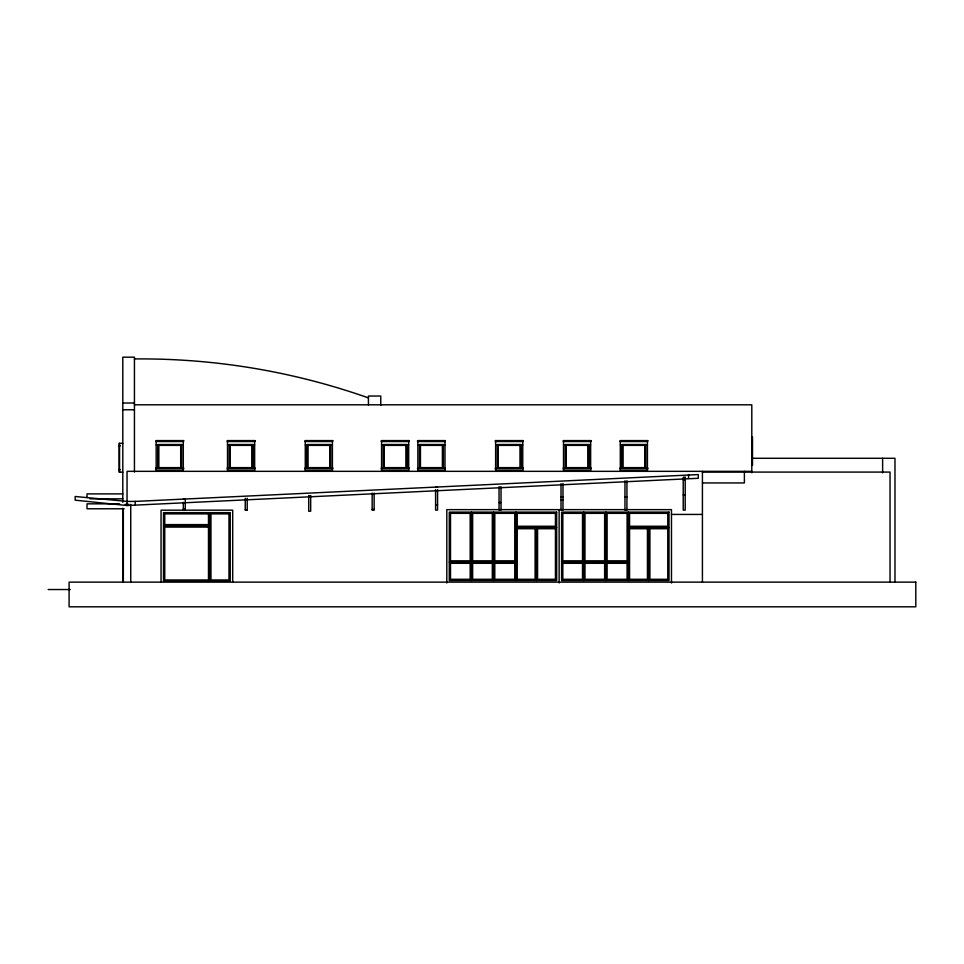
<?xml version="1.0" encoding="UTF-8"?>
<svg xmlns="http://www.w3.org/2000/svg" width="964" height="964" viewBox="0 0 964 964"><rect width="100%" height="100%" fill="white"/><g stroke="black" fill="none" stroke-linecap="round" stroke-linejoin="round"><path stroke-width="1.45" d="M135.225 501.413L698.285 474.577L698.285 478.289L127.043 505.522L75.168 500.183L75.168 496.484L127.043 501.413L135.225 501.413L135.225 505.124M122.802 403.012L134.442 403.012M134.442 404.808L751.799 404.808L751.799 472.794M122.802 409.772L134.442 409.772M751.799 437.138L752.498 437.138L752.498 464.949L751.799 464.949M122.802 443.32L119.102 443.32L119.102 472.167L122.802 472.167M156.168 444.982L183.293 444.982M227.516 444.982L254.641 444.982M305.287 444.982L332.411 444.982M381.575 444.982L408.688 444.982M417.858 444.982L444.982 444.982M495.629 444.982L522.753 444.982M563.518 444.982L590.643 444.982M620.31 444.982L647.422 444.982M119.102 445.79L120.331 445.79M751.799 458.286L894.978 458.286L894.978 582.136M119.102 469.697L120.331 469.697M751.799 471.336L127.043 471.336L127.043 505.522M702.419 472.083L890.037 472.083L890.037 582.136M683.223 479.747L685.199 479.747M624.961 481.964L626.937 481.964M702.503 482.94L744.389 482.94L744.389 471.336M561.012 484.675L562.988 484.675M435.595 487.145L437.572 487.145M499.051 487.398L501.027 487.398M122.802 493.893L87.013 493.893L87.013 497.593M372.152 494.315L374.128 494.315M683.223 494.93L685.199 494.93M308.709 496.038L310.673 496.038M561.012 496.918L562.988 496.918M624.961 497.147L626.937 497.147M89.989 498.834L122.802 498.834M183.293 498.991L185.269 498.991L185.269 510.113M245.254 499.497L247.23 499.497M561.012 499.858L562.988 499.858M499.051 502.581L501.027 502.581M119.62 503.835L87.013 503.835L87.013 508.775L124.079 508.775M125.187 504.365L128.887 504.365M435.595 504.799L437.572 504.799M183.293 509.245L185.269 509.245M372.152 509.498L374.128 509.498M245.254 509.739L247.23 509.739M671.474 514.427L702.419 514.427M163.518 525.862L209.718 525.862M516.005 527.501L556.674 527.501M628.335 527.501L669.004 527.501M449.272 562.06L516.005 562.06M561.602 562.06L628.335 562.06M48.2 589.534L70.239 589.534M882.626 458.286L882.626 472.794M752.209 437.138L752.209 464.949M702.419 471.336L702.419 582.136M688.573 474.577L688.573 478.289M671.474 582.991L671.474 509.643L446.802 509.643L446.802 582.991M648.676 527.501L648.676 580.521M647.422 441.536L647.422 468.106M647.422 468.89L647.422 471.083L620.31 471.083L620.31 468.89M645.229 444.982L645.229 468.106M628.335 512.101L628.335 580.521M626.937 480.735L626.937 510.113L624.961 510.113L624.961 480.735M622.503 444.982L622.503 468.106M620.31 441.536L620.31 468.106M605.886 512.101L605.886 580.521M590.643 441.536L590.643 468.106M590.643 468.89L590.643 471.083L563.518 471.083L563.518 468.89M588.45 444.982L588.45 468.106M583.738 512.101L583.738 580.521M565.723 444.982L565.723 468.106M563.518 441.536L563.518 468.106M562.988 483.446L562.988 510.113L561.012 510.113L561.012 483.675M559.132 509.643L559.144 582.991M536.346 527.501L536.346 580.521M522.753 441.536L522.753 468.106M522.753 468.89L522.753 471.083L495.629 471.083L495.629 468.89M520.56 444.982L520.56 468.106M516.005 512.101L516.005 580.521M501.027 486.88L501.027 510.113L499.051 510.113L499.051 486.88M497.822 444.982L497.822 468.106M495.629 441.536L495.629 468.106M493.556 512.101L493.556 580.521M471.408 512.101L471.408 580.521M444.982 441.536L444.982 468.106M444.982 468.89L444.982 471.083L417.858 471.083L417.858 468.89M442.789 444.982L442.789 468.106M437.572 489.616L437.572 510.113L435.595 510.113L435.595 489.616M420.063 444.982L420.063 468.106M417.858 441.536L417.858 468.106M408.688 441.536L408.688 468.106M408.688 468.89L408.688 471.083L381.575 471.083L381.575 468.89M406.495 444.982L406.495 468.106M383.768 444.982L383.768 468.106M381.575 441.536L381.575 468.106M380.768 405.398L380.768 396.035L368.429 396.035L368.429 405.133M374.128 493.074L374.128 510.113L372.152 510.113L372.152 493.074M332.411 441.536L332.411 468.106M332.411 468.89L332.411 471.083L305.287 471.083L305.287 468.89M330.206 444.982L330.206 468.106M310.673 495.52L310.673 511.221L308.709 511.221L308.709 495.52M307.48 444.982L307.48 468.106M305.287 441.536L305.287 468.106M254.641 441.536L254.641 468.106M254.641 468.89L254.641 471.083L227.516 471.083L227.516 468.89M252.448 444.982L252.448 468.106M247.23 498.255L247.23 510.113L245.254 510.113L245.254 498.255M232.698 582.184L232.698 510.173L161.048 510.173L161.048 582.184M229.709 444.982L229.709 468.106M227.516 441.536L227.516 468.106M209.718 512.643L209.718 581.208M183.293 441.536L183.293 468.106M183.293 468.89L183.293 471.083L156.168 471.083L156.168 468.89M183.293 502.28L183.293 510.113M181.099 444.982L181.099 468.106M158.361 444.982L158.361 468.106M156.168 441.536L156.168 468.106M134.442 472.083L134.442 357.186L122.802 357.186L122.802 502.256M130.743 504.365L130.743 582.136M123.332 508.775L123.332 582.136M122.802 508.185L122.802 582.136M119.548 443.32L119.548 472.167M134.442 358.933A683.464 683.464 0 0 1 368.429 397.891M183.606 440.596L155.855 440.596L155.855 441.536L183.606 441.536L183.606 440.596M254.954 440.596L227.203 440.596L227.203 441.536L254.954 441.536L254.954 440.596M332.725 440.596L304.973 440.596L304.973 441.536L332.725 441.536L332.725 440.596M409.001 440.596L381.262 440.596L381.262 441.536L409.001 441.536L409.001 440.596M445.296 440.596L417.545 440.596L417.545 441.536L445.296 441.536L445.296 440.596M523.066 440.596L495.315 440.596L495.315 441.536L523.066 441.536L523.066 440.596M590.956 440.596L563.205 440.596L563.205 441.536L590.956 441.536L590.956 440.596M647.736 440.596L619.997 440.596L619.997 441.536L647.736 441.536L647.736 440.596M181.642 444.512L157.819 444.512L157.819 468.335L181.642 468.335L181.642 444.512M252.99 444.512L229.167 444.512L229.167 468.335L252.99 468.335L252.99 444.512M330.76 444.512L306.926 444.512L306.926 468.335L330.76 468.335L330.76 444.512M407.049 444.512L383.214 444.512L383.214 468.335L407.049 468.335L407.049 444.512M443.344 444.512L419.509 444.512L419.509 468.335L443.344 468.335L443.344 444.512M521.102 444.512L497.279 444.512L497.279 468.335L521.102 468.335L521.102 444.512M588.992 444.512L565.169 444.512L565.169 468.335L588.992 468.335L588.992 444.512M645.784 444.512L621.949 444.512L621.949 468.335L645.784 468.335L645.784 444.512M180.702 445.38L158.759 445.38L158.759 467.636L180.702 467.636L180.702 445.38M252.05 445.38L230.107 445.38L230.107 467.636L252.05 467.636L252.05 445.38M329.821 445.38L307.865 445.38L307.865 467.636L329.821 467.636L329.821 445.38M406.109 445.38L384.154 445.38L384.154 467.636L406.109 467.636L406.109 445.38M442.392 445.38L420.449 445.38L420.449 467.636L442.392 467.636L442.392 445.38M520.162 445.38L498.219 445.38L498.219 467.636L520.162 467.636L520.162 445.38M588.052 445.38L566.109 445.38L566.109 467.636L588.052 467.636L588.052 445.38M644.844 445.38L622.889 445.38L622.889 467.636L644.844 467.636L644.844 445.38M183.606 468.106L155.855 468.106L155.855 468.89L183.606 468.89L183.606 468.106M254.954 468.106L227.203 468.106L227.203 468.89L254.954 468.89L254.954 468.106M332.725 468.106L304.973 468.106L304.973 468.89L332.725 468.89L332.725 468.106M409.001 468.106L381.262 468.106L381.262 468.89L409.001 468.89L409.001 468.106M445.296 468.106L417.545 468.106L417.545 468.89L445.296 468.89L445.296 468.106M523.066 468.106L495.315 468.106L495.315 468.89L523.066 468.89L523.066 468.106M590.956 468.106L563.205 468.106L563.205 468.89L590.956 468.89L590.956 468.106M647.736 468.106L619.997 468.106L619.997 468.89L647.736 468.89L647.736 468.106M685.199 477.276L683.223 477.276L683.223 510.113L685.199 510.113L685.199 477.276M556.674 512.101L449.272 512.101L449.272 580.521L556.674 580.521L556.674 512.101M669.004 512.101L561.602 512.101L561.602 580.521L669.004 580.521L669.004 512.101M230.227 512.643L163.518 512.643L163.518 581.208L230.227 581.208L230.227 512.643M470.179 513.342L450.501 513.342L450.501 560.831L470.179 560.831L470.179 513.342M492.315 513.342L472.649 513.342L472.649 560.831L492.315 560.831L492.315 513.342M514.764 513.342L494.785 513.342L494.785 560.831L514.764 560.831L514.764 513.342M555.445 513.342L517.234 513.342L517.234 526.26L555.445 526.26L555.445 513.342M582.509 513.342L562.831 513.342L562.831 560.831L582.509 560.831L582.509 513.342M604.645 513.342L584.979 513.342L584.979 560.831L604.645 560.831L604.645 513.342M627.094 513.342L607.115 513.342L607.115 560.831L627.094 560.831L627.094 513.342M667.775 513.342L629.564 513.342L629.564 526.26L667.775 526.26L667.775 513.342M208.489 513.872L164.748 513.872L164.748 524.621L208.489 524.621L208.489 513.872M228.986 513.872L210.959 513.872L210.959 579.979L228.986 579.979L228.986 513.872M208.489 527.091L164.748 527.091L164.748 579.979L208.489 579.979L208.489 527.091M535.104 528.73L517.234 528.73L517.234 579.292L535.104 579.292L535.104 528.73M555.445 528.73L537.575 528.73L537.575 579.292L555.445 579.292L555.445 528.73M647.434 528.73L629.564 528.73L629.564 579.292L647.434 579.292L647.434 528.73M667.775 528.73L649.905 528.73L649.905 579.292L667.775 579.292L667.775 528.73M470.179 563.301L450.501 563.301L450.501 579.292L470.179 579.292L470.179 563.301M492.315 563.301L472.649 563.301L472.649 579.292L492.315 579.292L492.315 563.301M514.764 563.301L494.785 563.301L494.785 579.292L514.764 579.292L514.764 563.301M582.509 563.301L562.831 563.301L562.831 579.292L582.509 579.292L582.509 563.301M604.645 563.301L584.979 563.301L584.979 579.292L604.645 579.292L604.645 563.301M627.094 563.301L607.115 563.301L607.115 579.292L627.094 579.292L627.094 563.301M915.8 582.136L69.095 582.136L69.095 606.814L915.8 606.814L915.8 582.136"/></g></svg>
